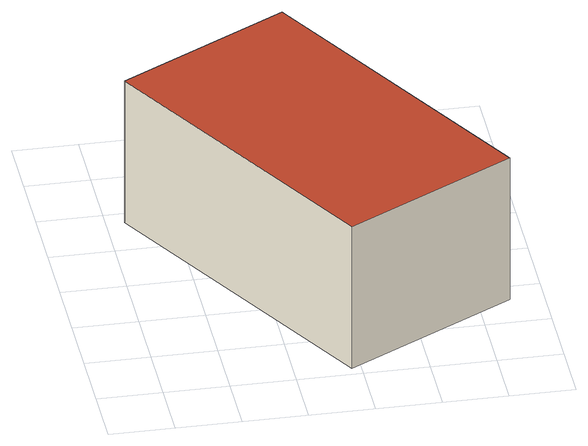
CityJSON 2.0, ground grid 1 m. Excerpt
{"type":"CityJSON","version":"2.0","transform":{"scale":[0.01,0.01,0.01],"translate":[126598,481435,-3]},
"CityObjects":{
"building1":{"type":"Building","attributes":{"b3_dak_type":"multiple horizontal","b3_h_dak_50p":-0.38,"b3_h_dak_70p":-0.36,"b3_h_dak_max":-0.27,"b3_h_dak_min":-0.58,"b3_h_maaiveld":-2.83,"b3_kas_warenhuis":false,"b3_mutatie_ahn3_ahn4":false,"b3_reconstructie_onvolledig":false,"b3_rmse_lod12":0.0393,"b3_rmse_lod13":0.0393,"b3_rmse_lod22":0.0308,"b3_val3dity_lod12":"[]","b3_val3dity_lod13":"[]","b3_val3dity_lod22":"[]","b3_volume_lod12":38.97,"b3_volume_lod13":38.97,"b3_volume_lod22":38.77,"geconstateerd":false,"oorspronkelijkbouwjaar":1969,"status":"Pand in gebruik"},"children":["building1-1"]},
"building1-1":{"type":"BuildingPart","parents":["building1"],"geometry":[{"type":"Solid","lod":"1.2","boundaries":[[[[0,1,2,3]],[[4,1,0,5]],[[6,2,1,4]],[[5,0,3,7]],[[7,3,2,6]],[[7,6,4,5]]]],"semantics":{"surfaces":[{"type":"GroundSurface"},{"type":"WallSurface","on_footprint_edge":true},{"type":"RoofSurface"}],"values":[[0,1,1,1,1,2]]}}]}
},
"vertices":[
[28,475,17],[290,622,17],[548,163,17],[285,16,17],[290,622,263],[28,475,263],[548,163,263],[285,16,263]
]}
